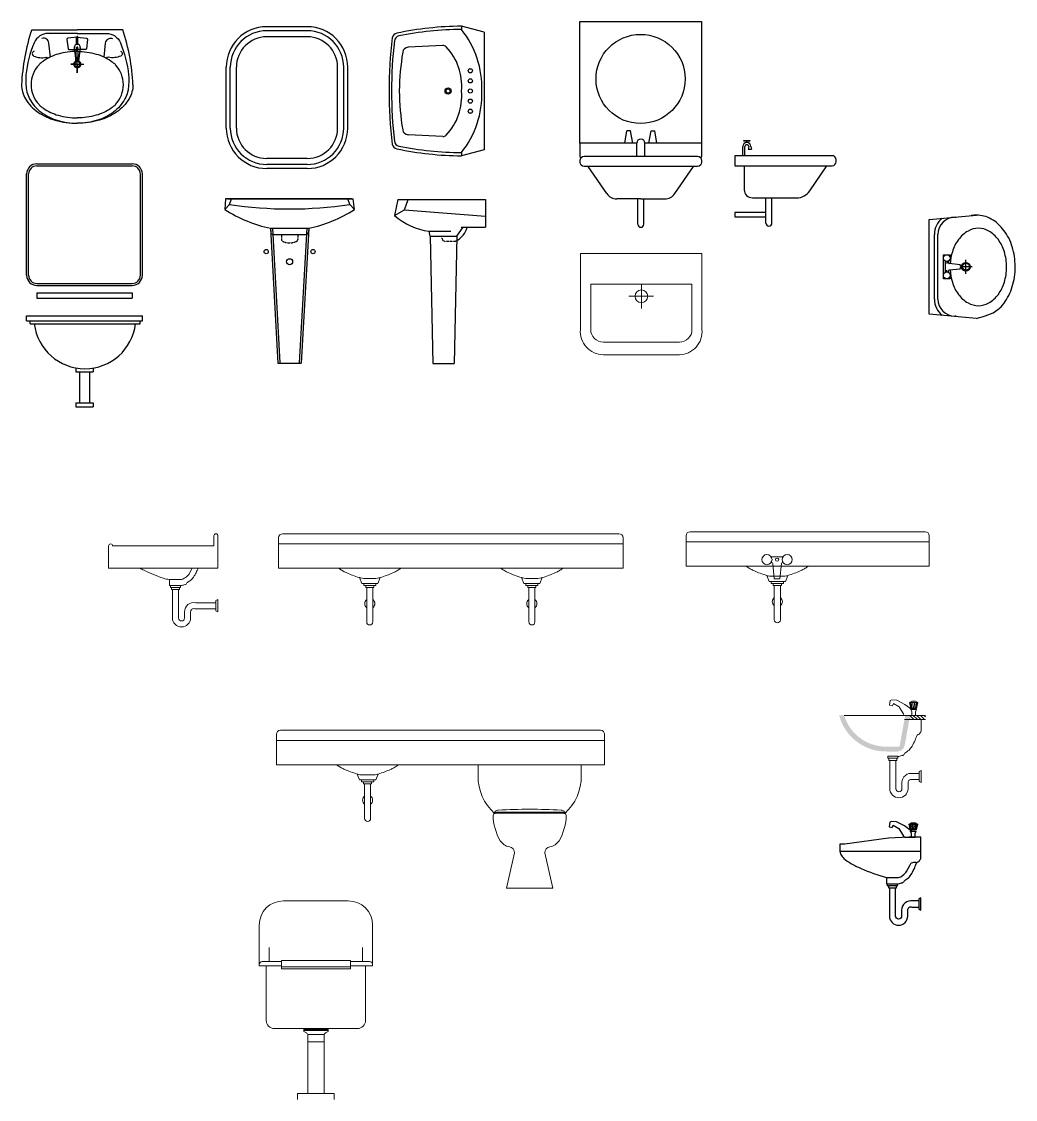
# Model space of a CAD drawing. Header units: inches. Extents: x 242965 to 445791, y 236206 to 423703.
# Drawn here: x 340975 to 345881, y 353139 to 358458 of the extents above; entities that cross this region are included whole.
import ezdxf

# ---------------------------------------------------------------- set-up
doc = ezdxf.new("R2010")
doc.units = ezdxf.units.IN
doc.header["$MEASUREMENT"] = 0
doc.linetypes.add('DASHEDX2', pattern=[1.5, 1, -0.5])
doc.layers.add('9', color=251, linetype='Continuous', lineweight=13)
for name, color, linetype in [('NOI THAT', 42, 'Continuous'), ('NOI-THAT-WC', 11, 'Continuous'), ('NOITHAT', 8, 'Continuous'), ('THIET-BI', 21, 'Continuous'), ('TOILET', 35, 'Continuous'), ('VD', 23, 'Continuous')]:
    doc.layers.add(name, color=color, linetype=linetype)

# ---------------------------------------------------------------- blocks, each defined once
blk = doc.blocks.new('A$C744832C0')
at = {"layer": 'NOITHAT'}
for p, q in [((-0.0001548826694488525, 487.9089713543653), (233.3476566597819, 509.1224087700248)), ((-0.0001548826694488525, 21.2133482657373), (-0.0001548826694488525, 487.9089713543653)), ((127.280469596386, 498.6337525248528), (132.6457307860255, 498.6337525248528)), ((25.45597001165152, 95.34231675043702), (25.45597001165152, 413.7800028733909)), ((42.42671994119883, 254.561159811914), (42.42671994119883, 413.7800028733909)), ((69.57991982996464, 254.561159811914), (69.57991982996464, 313.9587845690548)), ((69.57991982996464, 313.9587845690548), (86.55066976696253, 313.9587845690548)), ((78.06529480218887, 282.2909340746701), (78.06529480218887, 226.8313855454326)), ((86.55066976696253, 313.9587845690548), (103.5214196965098, 313.9587845690548)), ((86.55066976696253, 280.0172847062349), (86.55066976696253, 271.1440935730934)), ((95.03604473173618, 274.1575968787074), (95.03604473173618, 282.2909340746701)), ((152.6377574726939, 264.6559731848538), (98.86419797688723, 269.9352091141045)), ((103.5214196965098, 313.9587845690548), (103.5214196965098, 269.4779849201441)), ((181.1274619996548, 254.561159811914), (181.1274619996548, 289.2522782981396)), ((42.42671994119883, 95.34231675043702), (42.42671994119883, 254.561159811914)), ((69.57991982996464, 195.1635350547731), (69.57991982996464, 254.561159811914)), ((86.55066976696253, 229.1050349138677), (86.55066976696253, 237.9782260470092)), ((95.03604473173618, 226.8313855454326), (95.03604473173618, 234.9647227413952)), ((98.86419797688723, 239.1871105097234), (152.6377574726939, 244.4663464389741)), ((103.5214196965098, 239.6443346999586), (103.5214196965098, 195.1635350547731)), ((212.173716776073, 254.561159811914), (155.366529583931, 254.561159811914)), ((181.1274619996548, 219.8700413219631), (181.1274619996548, 254.561159811914)), ((86.55066976696253, 195.1635350547731), (69.57991982996464, 195.1635350547731)), ((103.5214196965098, 195.1635350547731), (86.55066976696253, 195.1635350547731)), ((233.3476566597819, -8.91461968421936e-05), (-0.0001548826694488525, 21.2133482657373)), ((132.6457307860255, 10.48856709524989), (127.280469596386, 10.48856709524989))]:
    blk.add_line(p, q, dxfattribs=at)
for centre, radius in [((86.55066976696253, 296.9880346357822), 16.9707499305255), ((181.1274619996548, 254.561159811914), 21.21343741315687), ((181.1274619996548, 254.561159811914), 16.9707499305255), ((86.55066976696253, 212.1342849843204), 16.9707499305255)]:
    blk.add_circle(centre, radius, dxfattribs=at)
for centre, radius, start, end in [((127.280469596386, 413.7800028733909), 101.8244995831652, 128.245254506193, 180), ((127.280469596386, 413.7800028733909), 84.85374965263226, 90, 180), ((233.3476566597819, 364.2220693938434), 144.9003393737205, 90, 100.3888578679557), ((266.3363778442144, 298.9299228452146), 151.6860829190531, 119.5622777006963, 143.8605850890826), ((242.4241722822189, 341.0876194424927), 103.2189295367414, 90, 119.5622777006963), ((242.4241722822189, 341.0876194424927), 103.2189295367069, 60.43772229930371, 90), ((218.5119667202234, 298.9299228452146), 151.686082919052, 36.13941491091738, 60.43772229930371), ((304.0529119670391, 271.3867903985083), 198.3889853029023, 143.8605850890826, 163.17014741201), ((180.7954326048493, 271.3867903985083), 198.38898530309, 16.82985258798995, 36.13941491091738), ((363.5636124014854, 253.3856122605503), 260.5626604475996, 163.17014741201, 176.4586585767808), ((121.2847321629524, 253.3856122605503), 260.5626604476124, 0, 16.82985258798995), ((99.27873221039772, 274.1575968787074), 4.242687482640058, 180, 264.3929371747218), ((99.27873221039772, 234.9647227413952), 4.242687482625124, 95.60706282527822, 180), ((363.5636124014854, 253.3856122605503), 260.5626604477354, 183.0264018308858, 196.82985258799), ((135.3297786489129, 254.561159811914), 20.03675093646151, 329.7472867918088, 30.25271320819116), ((121.2847321629524, 253.3856122605503), 260.5626604477563, 343.1701474120101, 0), ((304.0529119670391, 235.3844341188669), 198.3889853030185, 196.82985258799, 216.1394149109174), ((180.7954326048493, 235.3844341188669), 198.3889853030872, 323.8605850890826, 343.1701474120101), ((266.3363778442144, 207.8413016721606), 151.686082919052, 216.1394149109174, 240.4377222993037), ((218.5119667202234, 207.8413016721606), 151.686082919055, 299.5622777006963, 323.8605850890826), ((127.280469596386, 95.34231675043702), 101.8244995831626, 180, 231.754745493807), ((127.280469596386, 95.34231675043702), 84.85374965263226, 180, 270), ((242.4241722822189, 165.6836050786078), 103.2189295367332, 240.4377222993037, 270), ((242.4241722822189, 165.6836050786078), 103.2189295367252, 270, 299.5622777006963)]:
    blk.add_arc(centre, radius, start, end, dxfattribs=at)
blk.add_spline([(233.3476566597819, -8.91461968421936e-05), (338.8711868077517, 42.86443876475096), (392.1091736927629, 112.6320814676583), (420.4392182454467, 203.8037257455289), (420.4392182454467, 305.3185938745737), (392.1091736927629, 396.4902381561697), (338.8711868077517, 466.257880859077), (269.5190838798881, 504.5350631028414), (233.3476566597819, 509.1224087700248)], degree=3, dxfattribs=at)
blk = doc.blocks.new('A$C3BB43EE9')
at = {"layer": 'NOI THAT'}
for p, q in [((50.0000707172876, 1200.000052042982), (521.5218098476544, 1200.000052042982)), ((50.0000707172876, 1190.000052042978), (521.5218098476544, 1190.000052042986)), ((7.071725121932104e-05, 650.0000520429858), (7.071728759910911e-05, 1150.000052042986)), ((10.00007071725122, 650.0000520429858), (10.0000707172876, 1150.000052042986)), ((561.5218098476907, 650.0000520429858), (561.5218098476544, 1150.000052042986)), ((571.5218098476907, 650.0000520429858), (571.5218098476544, 1150.000052042986)), ((50.00007071725122, 610.0000520429821), (521.5218098476907, 610.0000520429821)), ((50.00007071725122, 600.0000520429821), (521.5218098476907, 600.0000520429821)), ((50.00007071725122, 600.0000520429821), (521.5218098476907, 600.0000520429821)), ((50.00007071725122, 600.0000520429821), (521.5218098476907, 600.0000520429785))]:
    blk.add_line(p, q, dxfattribs=at)
for centre, radius, start, end in [((50.0000707172876, 1150.000052042982), 50, 90, 180), ((50.0000707172876, 1150.000052042978), 40, 90, 180), ((521.5218098476544, 1150.000052042982), 50, 0, 90), ((521.5218098476544, 1150.000052042986), 40, 0, 90), ((50.00007071725122, 650.0000520429785), 50, 180, 270), ((50.00007071725122, 650.0000520429821), 40, 180, 270), ((521.5218098476907, 650.0000520429785), 50, 270, 0), ((521.5218098476907, 650.0000520429821), 40, 270, 0)]:
    blk.add_arc(centre, radius, start, end, dxfattribs=at)
at = {"layer": 'NOI-THAT-WC'}
for p, q in [((50.00007071725122, 563.0000520429821), (521.5218098476907, 563.0000520429821)), ((50.00007071725122, 563.0000520429858), (50.00007071725122, 538.0000520429858)), ((50.00007071725122, 538.0000520429858), (521.5218098476835, 538.0000520429858)), ((521.5218098476907, 563.0000520429858), (521.5218098476835, 538.0000520429858)), ((7.071725121932104e-05, 450.0000520429821), (571.5218098476907, 450.0000520429821)), ((7.071724394336343e-05, 425.0000520429821), (7.071725121932104e-05, 450.0000520429821)), ((571.521809847698, 425.0000520429821), (571.5218098476907, 450.0000520429821)), ((7.071724394336343e-05, 425.0000520429821), (571.521809847698, 425.0000520429821)), ((17.76094028247462, 411.0000520429821), (17.76094028247462, 425.0000520429821)), ((17.76094028247462, 411.0000520429821), (559.7609402824746, 411.0000520429821)), ((559.7609402824746, 411.0000520429821), (559.7609402824746, 425.0000520429821)), ((243.7275311463018, 192.8121256520353), (243.7275311463018, 173.0000520429821)), ((243.7275311463018, 173.0000520429821), (327.7943494186402, 173.0000520429821)), ((260.7609402824746, 173.0000520429821), (260.7609402824746, 20.81212565203532)), ((310.7609402824746, 173.0000520429821), (310.7609402824746, 20.81212565203532)), ((310.7609402824746, 173.0000520429821), (310.7609402824746, 20.81212565203532)), ((327.7943494186402, 192.8121256520353), (327.7943494186402, 173.0000520429821)), ((243.7275311463018, 20.81212565203532), (243.7275311463018, 1.000052042982134)), ((243.7275311463018, 20.81212565203532), (327.7943494186402, 20.81212565203532)), ((243.7275311463018, 1.000052042982134), (327.7943494186402, 1.000052042982134)), ((260.7609402824746, 1.000052042982134), (260.7609402824746, 5.204298213357106e-05)), ((285.7609402824746, 1.000052042982134), (285.7609402824746, 5.204298213357106e-05)), ((310.7609402824746, 1.000052042982134), (310.7609402824746, 5.204298213357106e-05)), ((310.7609402824746, 1.000052042982134), (310.7609402824746, 5.204298213357106e-05)), ((327.7943494186402, 20.81212565203532), (327.7943494186402, 1.000052042982134))]:
    blk.add_line(p, q, dxfattribs=at)
blk.add_arc((287.7609402824746, 440.5000520429821), 251.5715603958444, 186.7341604753873, 353.2658395246128, dxfattribs=at)
blk = doc.blocks.new('A$C405E1C99')
at = {"layer": 'NOI-THAT-WC'}
for p, q in [((49.99990855504439, 460.7117092605222), (274.7507795542333, 460.7117092605222)), ((499.9999085550444, 460.7117092605222), (275.2490375558627, 460.7117092605222)), ((260.4130308995082, 373.7929269987908), (268.5923377334329, 307.0231144261015)), ((268.5923377334329, 307.0231144261015), (271.6293763703288, 376.3220854105166)), ((271.6293763703288, 376.3220854105166), (276.1849374374506, 376.3220854105166)), ((278.3704407397672, 376.3220854105166), (273.8148796726455, 376.3220854105166)), ((281.4074793766558, 307.0231144261015), (278.3704407397672, 376.3220854105166)), ((289.5867862105879, 373.7929269987908), (281.4074793766558, 307.0231144261015)), ((274.7507795542333, 249.746080592191), (274.7507795542333, 327.3069734409801)), ((274.7507795542333, 251.2972988678339), (274.7507795542333, 324.20453838494)), ((274.7507795542333, 291.6289635678768), (243.7054830327979, 291.6289635678768)), ((243.7054830327979, 291.6289635678768), (307.3483405905572, 291.6289635678768)), ((274.7507795542333, 291.6289635678768), (274.7507795542333, 251.2972988678339)), ((274.7507795542333, 291.6289635678768), (274.7507795542333, 249.746080592191))]:
    blk.add_line(p, q, dxfattribs=at)
for points in [[(276.3030440691291, 443.6483127141692), (131.9424172152503, 443.6483127141692, 0.3026057016490716), (62.09050159791514, 397.1117764067931, 0.07296172925703495), (21.7316159125985, 238.8875556531711, 0.05209082661741703), (21.73183159545442, 190.469433460421, 0.4360566149482246)], [(274.9063790046057, 425.5788728428088), (228.7358761490032, 419.6887419989289, 0.3682941651461578), (223.8241198198448, 414.289454769023), (230.2094022179444, 367.6592456509825, 0.4075477054180057), (234.6299824992748, 364.223335867453), (269.9946247499684, 364.223335867453)], [(271.8599676816666, 388.8948181494488), (271.8599676816666, 425.202309549466, -0.4892864046110986), (275.3019466013939, 427.8775985626016, -0.411473007832079)], [(273.6967730409742, 443.6483127141692), (418.0573998948457, 443.6483127141692, -0.3026057016490716), (487.9093155121809, 397.1117764067931, -0.07296172925703495), (528.2682011974975, 238.8875556531711, -0.05209082661741703), (528.2679855146416, 190.469433460421, -0.4360566149482246)], [(278.1398494284294, 388.8948181494488), (278.1398494284294, 425.202309549466, 0.4892864046110986), (274.6978705087022, 427.8775985626016, 0.411473007832079)], [(275.0934381054903, 425.5788728428088), (321.2639409610929, 419.6887419989289, -0.3682941651461578), (326.1756972902513, 414.289454769023), (319.7904148921589, 367.6592456509825, -0.4075477054180057), (315.3698346108213, 364.223335867453), (280.0051923601277, 364.223335867453)], [(142.8082708940274, 325.7557551653372), (135.0469462450346, 395.5605596263958, 0.4598077707083063), (100.8971206938222, 418.8288262848364, 0.6462604155216926)], [(407.1915462160687, 325.7557551653372), (414.9528708650541, 395.5605596263958, -0.4598077707083063), (449.1026964162811, 418.8288262848364, -0.6462604155216926)], [(62.09050159791514, 355.2288949263566, 0.7141566414955945), (60.53823500850558, 331.9606267726704, 0.1485499813184676), (121.0765635364733, 325.7557551653372, -0.3079410806536589), (131.9424172152503, 321.1021018336469, 0.1089475461000003)], [(274.9999085550444, 355.2288029501069, 0.0001845956226486022), (274.7507795542333, 355.2288949263566, 0.07037212365739803), (181.1764603303454, 341.9933020223398, 0.08208760923207313), (107.9129990514339, 307.0687287981782, 0.03695395210061445), (86.92673798525357, 290.0104633350675, 0.134875970421207)], [(274.9999085550444, 355.2288029501069, -0.0001845956226486022), (275.2490375558627, 355.2288949263566, -0.07037212365739803), (368.8233567797506, 341.9933020223398, -0.08208760923207313), (442.0868180586622, 307.0687287981782, -0.03695395210061445), (463.0730791248425, 290.0104633350675, -0.134875970421207)], [(487.9093155121809, 355.2288949263566, -0.7141566414955945), (489.4615821015977, 331.9606267726704, -0.1485499813184676), (428.9232535736228, 325.7557551653372, 0.3079410806536589), (418.0573998948457, 321.1021018336469, -0.1089475461000003)], [(0.0001515561671112664, 190.7998025653978, 0.0006651099401805868), (0.0001427628158126026, 190.4410581998018, 0.1352702018222971), (19.1263457879395, 121.3905040776008, 0.1069020840212531), (80.64890194956388, 55.63030269473165, 0.0819078494578832), (165.986096825116, 15.22218053162578, 0.07013662465465433), (274.9999085550444, 6.994709110585973e-06, 0.07013662465465427)], [(21.73177517190197, 190.7998025653978, 0.0005674594404065225), (21.73183159545442, 190.469433460421, 0.1262381827894737), (39.80139576338115, 120.4207235841932, 0.1059905268165772), (96.01552648976212, 55.65036703393343, 0.08605201523486412), (175.2683936250178, 15.08018448543953, 0.07583317176493688), (274.9999085550444, 6.994709110585973e-06, 0.07583317176493697)], [(549.9996655539289, 190.7998025653978, -0.0006651099401805868), (549.9996743472802, 190.4410581998018, -0.1352702018222971), (530.8734713221565, 121.3905040776008, -0.1069020840212531), (469.3509151605322, 55.63030269473165, -0.0819078494578832), (384.0137202849801, 15.22218053162578, -0.07013662465465433), (274.9999085550444, 6.994709110585973e-06, -0.07013662465465427)], [(528.2680419382013, 190.7998025653978, -0.0005674594404065225), (528.2679855146416, 190.469433460421, -0.1262381827894737), (510.1984213467149, 120.4207235841932, -0.1059905268165772), (453.9842906203339, 55.65036703393343, -0.08605201523486412), (374.7314234850783, 15.08018448543953, -0.07583317176493688), (274.9999085550444, 6.994709110585973e-06, -0.07583317176493697)], [(86.92673798525357, 91.58914179572821, 0.03695395210061444), (107.9129990514339, 74.53087633261384, 0.08208760923207306), (181.1764603303454, 39.6063031084559, 0.07037212365739794), (274.7507795542333, 26.37071020443909, 0.07037212365739809)], [(463.0730791248425, 91.58914179572821, -0.03695395210061444), (442.0868180586622, 74.53087633261384, -0.08208760923207306), (368.8233567797506, 39.6063031084559, -0.07037212365739794), (275.2490375558627, 26.37071020443909, -0.07037212365739809)], [(274.7507795542333, 26.37071020443909, 0.0001845956226486022), (274.9999085550444, 26.37080218068877, 0.08208760923207299)], [(275.2490375558627, 26.37071020443909, -0.0001845956226486022), (274.9999085550444, 26.37080218068877, -0.08208760923207299)], [(274.9999085550444, 6.994709110585973e-06), (274.9999085550444, 6.994709110585973e-06, 0.07583317176493697)], [(274.9999085550444, 6.994709110585973e-06), (274.9999085550444, 6.994709110585973e-06, 0.07013662465465427)]]:
    blk.add_lwpolyline(points, format="xyb", dxfattribs=at)
for centre, radius, start, end in [((1008.205933335528, 143.6211408048075), 1009.309275955186, 161.6895320290589, 177.3208177031296), ((-458.2061162254322, 143.6211408048075), 1009.309275955186, 2.679182296870403, 18.31046797094112), ((274.9063790046057, 375.0219103272684), 14.54536143645527, 89.63157426829119, 184.8468793496358), ((275.0934381054903, 375.0219103272684), 14.54536143645527, 355.1531206503642, 90.36842573170883), ((189.3762146389199, 190.7998025653978), 141.96731560883, 136.1901550872074, 223.8098449127926), ((274.7507795542333, 291.6289635678768), 17.34351758424214, 89.17695293627344, 270.8230470637266), ((274.7507795542333, 291.6289635678768), 12.79979578066489, 88.88475238703694, 271.1152476129631), ((275.2490375558627, 291.6289635678768), 17.34351758424214, 269.1769529362735, 90.82304706372655), ((275.2490375558627, 291.6289635678768), 12.79979578066489, 268.8847523870369, 91.11524761296307), ((360.6236024711761, 190.7998025653978), 141.96731560883, 316.1901550872074, 43.80984491279258)]:
    blk.add_arc(centre, radius, start, end, dxfattribs=at)
blk = doc.blocks.new('A$C3ECB48F0')
for p, q in [((301.4269654337622, 349.1472309078636), (301.4269654337622, 228.1731789708938)), ((239.5837066132299, 288.6602049393769), (360.6547992927517, 288.6602049393769))]:
    blk.add_line(p, q)
for points in [[(113.9269654337622, -1.877973409136757e-05), (488.9269654337622, -1.877973409136757e-05, 0.4372376172940736), (600.3743858086164, 124.9999812202659), (600.3743858086164, 499.9999812202659), (0.3743858086163527, 499.9999812202659), (0.3743858086163527, 124.9999812202659, 0.4335914850596093)], [(113.9269654337622, 62.49998122026591), (488.9269654337622, 62.49998122026591, 0.4142135623730951), (551.4269654337622, 124.9999812202659), (551.4269654337622, 349.1472309078599), (51.42696543376223, 349.1472309078599), (51.42696543376223, 124.9999812202659, 0.4142135623731034)]]:
    blk.add_lwpolyline(points, format="xyb", close=True)
blk.add_circle((301.4269654337622, 288.6602049393769), 31.25)
blk = doc.blocks.new('A$C0CCE6FB2')
at = {"layer": 'THIET-BI'}
for p, q in [((222.055322031656, 414.9999879292791), (232.6801775194626, 475.3034050707004)), ((250.4276517718481, 475.3034050707006), (232.6801775194626, 475.3034050707004)), ((261.0525072596556, 414.9999879292791), (250.427651771849, 475.3034050707004)), ((341.0525072596556, 414.9999879292791), (351.6773627474631, 475.3034050707004)), ((351.6773627474631, 475.3034050707006), (369.4248369998495, 475.3034050707004)), ((380.0496924876552, 414.9999879292791), (369.4248369998495, 475.3034050707004)), ((-7.236548935907194e-05, 414.9999879292791), (-7.236548935907194e-05, 349.9967890618732)), ((281.0525072596556, 349.9999879292791), (281.0525072596556, 414.9999879292791)), ((321.0525072596556, 349.9999879292791), (321.0525072596556, 414.9999879292791)), ((599.9999276345097, 414.9999879292791), (599.9999276345097, 349.9967890618732)), ((-7.236548935907194e-05, 349.9967890618732), (2.751054759755789, 338.065769750895)), ((599.9999276345097, 349.9967890618732), (597.8810001472084, 340.8074773293936)), ((133.1634777986847, 165.9110575687355), (40.58834064737675, 299.9999879292791)), ((468.9415367206257, 165.9110575687355), (561.5166738719345, 299.9999879292791)), ((301.0525072596556, 139.9999879292791), (182.5390266753711, 139.9999879292791)), ((286.0525072596556, 14.99998792927909), (286.0525072596556, 139.9999879292791)), ((301.0525072596556, 139.9999879292791), (419.5659878439401, 139.9999879292791)), ((316.0525072596556, 14.99998792927909), (316.0525072596556, 139.9999879292791))]:
    blk.add_line(p, q, dxfattribs=at)
for points in [[(-7.236548935907194e-05, 414.9999879292791), (-7.236548935907194e-05, 1014.999987929279), (599.9999276345097, 1014.999987929279), (599.9999276345097, 414.9999879292791), (321.0525072596556, 414.9999879292791)], [(281.0525072596556, 414.9999879292791), (-7.236548935907194e-05, 414.9999879292791)]]:
    blk.add_lwpolyline(points, dxfattribs=at)
for points in [[(321.0525072596556, 414.9999879292791, 1), (281.0525072596556, 414.9999879292791, 1)], [(286.0525072596556, 14.99998792927909, 1), (316.0525072596556, 14.99998792927909, 1)]]:
    blk.add_lwpolyline(points, format="xyb", dxfattribs=at)
blk.add_lwpolyline([(1.052507259655613, 319.9999879292791), (1.052507259655613, 329.9999879292791, -0.4142135623730951), (21.05250725965561, 349.9999879292791), (581.0525072596556, 349.9999879292791, -0.4142135623730951), (601.0525072596556, 329.9999879292791), (601.0525072596556, 319.9999879292791, -0.4142135623730951), (581.0525072596556, 299.9999879292791), (21.05250725965561, 299.9999879292791, -0.4142135623730951)], format="xyb", close=True, dxfattribs=at)
blk.add_circle((299.9999276345097, 731.9247268728939), 220, dxfattribs=at)
for centre, start, end in [((182.5390266753711, 199.9999879292791), 214.6212393129735, 270), ((419.5659878439401, 199.9999879292791), 270, 325.3787606870264)]:
    blk.add_arc(centre, 60, start, end, dxfattribs=at)
blk = doc.blocks.new('A$C5F7D212C')
at = {"layer": 'NOI-THAT-WC'}
for p, q in [((16.43137917089916, 809.9999704720431), (-4.708830238087103e-05, 730.5651872401759)), ((16.43137917089916, 809.9999704720431), (449.9999529116976, 809.9999704720431)), ((49.66822469661565, 759.7105859101866), (67.11364486525417, 809.9999704720431)), ((449.9999529116976, 809.9999704720431), (449.9999529116976, 672.9999704720431)), ((-4.708830238087103e-05, 730.5651872401759), (49.66822469661565, 759.7105859101866)), ((49.66822469661565, 759.7105859101866), (449.9999529116976, 728.4124515342628)), ((171.1020603571524, 652.9999704720431), (277.7866030233563, 652.9999704720431)), ((176.2581455631371, 628.9999704720431), (171.1020603571524, 652.9999704720431)), ((308.7417602602582, 628.9999704720431), (338.5917275039101, 672.9999704720431)), ((329.3726747247783, 672.9999704720431), (449.9999529116976, 672.9999704720431)), ((176.2581455631371, 628.9999704720431), (308.7417602602582, 628.9999704720431)), ((176.2581455631371, 628.9999704720431), (189.9999529116976, -2.952795694000088e-05)), ((308.7417602602582, 628.9999704720431), (294.9999529116976, -2.952795694000088e-05)), ((189.9999529116976, -2.952795694000088e-05), (294.9999529116976, -2.952795694000088e-05))]:
    blk.add_line(p, q, dxfattribs=at)
at = {"layer": 'NOI-THAT-WC', "linetype": 'DASHEDX2'}
for p, q in [((234.8085802151472, 628.9999704720431), (234.8085802151472, 618.9999704720431)), ((248.8085802151472, 604.9999704720431), (300.6088024873388, 604.9999704720431))]:
    blk.add_line(p, q, dxfattribs=at)
at = {"layer": 'NOI-THAT-WC', "const_width": 0.05}
blk.add_lwpolyline([(329.3726747247783, 672.9999704720431), (323.5233426347113, 670.8503930842344), (318.7599153353513, 668.8134857628756), (314.9144693949202, 666.8987238659647), (311.8190813816254, 665.1155827514885), (309.3058278636963, 663.4735377774377), (307.2067854093548, 661.9820643017993), (305.3540305868155, 660.6506376825746), (303.5796399643004, 659.4887332777398), (301.7268850097389, 658.4971675190391), (299.6838167899114, 657.6421211331653), (297.349681271291, 656.8811159205616), (294.623724420373, 656.171673681667), (291.4051922036379, 655.4713162169282), (287.593330587566, 654.7375653267845), (283.0873855386453, 653.9279428116752), (277.7866030233563, 652.9999704720431)], dxfattribs=at)
at = {"layer": 'NOI-THAT-WC'}
for centre, radius, start, end in [((222.9843141479651, 994.94847625908), 345.8620373333879, 229.8552738660347, 261.3725794525377), ((259.9558031892375, 696.8165856146625), 101.1552002085602, 295.8744593585013, 346.3820693575508), ((300.6088024873388, 612.9999704720431), 8, 270, 295.8744593585013)]:
    blk.add_arc(centre, radius, start, end, dxfattribs=at)
at = {"layer": 'NOI-THAT-WC', "linetype": 'DASHEDX2'}
blk.add_arc((248.8085802151472, 618.9999704720431), 14, 180, 270, dxfattribs=at)
blk = doc.blocks.new('A$C6A026822')
at = {"layer": 'NOI-THAT-WC'}
for p, q in [((407.190969252435, 1659.999969833065), (207.190969252435, 1659.999969833065)), ((407.190969252435, 1639.999969833065), (207.190969252435, 1639.999969833065)), ((407.190969252435, 1609.999969833065), (207.190969252435, 1609.999969833065)), ((7.190969252435025, 1159.999969833065), (7.190969252435025, 1459.999969833065)), ((27.19096925243502, 1159.999969833065), (27.19096925243502, 1459.999969833065)), ((57.19096925243502, 1159.999969833065), (57.19096925243502, 1459.999969833065)), ((557.190969252435, 1159.999969833065), (557.190969252435, 1459.999969833065)), ((587.190969252435, 1159.999969833065), (587.190969252435, 1459.999969833065)), ((607.190969252435, 1159.999969833065), (607.190969252435, 1459.999969833065)), ((407.190969252435, 1009.999969833065), (207.190969252435, 1009.999969833065)), ((407.190969252435, 979.9999698330648), (207.190969252435, 979.9999698330648)), ((407.190969252435, 959.9999698330648), (207.190969252435, 959.9999698330648)), ((4.025510268169455, 809.9999698330648), (-5.970898200757802e-06, 757.2879569968718)), ((625.7523656013946, 809.9999698330648), (4.025510268169455, 809.9999698330648)), ((14.24762245681632, 809.9999698330648), (625.7523656013946, 809.9999698330648)), ((22.71263110674045, 781.9644417177333), (32.80901880577585, 809.9999698330648)), ((617.2873569514704, 781.9644417177333), (607.190969252435, 809.9999698330648)), ((625.7523656013946, 809.9999698330648), (634.3355354589803, 809.9999698330648)), ((639.9999940291018, 757.2879569968718), (634.3355354589803, 809.9999698330648)), ((-5.970898200757802e-06, 757.2879569968718), (22.71263110674045, 781.9644417177333)), ((639.9999940291018, 757.2879569968718), (617.2873569514704, 781.9644417177333)), ((225.5409025437039, 664.9999698330648), (414.459085514507, 664.9999698330648)), ((225.5409025437039, 664.9999698330648), (226.5783083009883, 646.3340665095093)), ((225.5717436237246, 664.4450503967673), (262.4999940291018, -3.016693517565727e-05)), ((235.5563349733566, 664.9999698330648), (272.484585378741, 0.5548892693550442)), ((404.443653084847, 664.9999698330648), (367.5154026794698, 0.5548892693550442)), ((414.4282444344863, 664.4450503967673), (377.4999940291018, -3.016693517565727e-05)), ((414.459085514507, 664.9999698330648), (413.4216797572226, 646.3340665095093)), ((238.5598179205481, 634.9999698330648), (401.4401701376628, 634.9999698330648)), ((262.4999940291018, -3.016693517565727e-05), (377.4999940291018, -3.016693517565727e-05)), ((319.9999940291018, -3.016693517565727e-05), (377.4999940291018, -3.016693517565727e-05))]:
    blk.add_line(p, q, dxfattribs=at)
at = {"layer": 'NOI-THAT-WC', "linetype": 'DASHEDX2'}
for p, q in [((279.9999940291018, 634.9999698330648), (279.9999940291018, 609.0838611710715)), ((359.9999940291018, 634.9999698330648), (359.9999940291018, 609.0838611710715))]:
    blk.add_line(p, q, dxfattribs=at)
at = {"layer": 'NOI-THAT-WC'}
for centre, radius in [((204.5117537494079, 549.9999698330648), 10.5), ((435.4882343088102, 549.9999698330648), 10.5), ((319.9999940291018, 499.9999698330648), 15)]:
    blk.add_circle(centre, radius, dxfattribs=at)
for centre, radius, start, end in [((207.190969252435, 1459.999969833065), 200, 90, 180), ((407.190969252435, 1459.999969833065), 200, 0, 90), ((207.190969252435, 1459.999969833065), 180, 90, 180), ((207.190969252435, 1459.999969833065), 150, 90, 180), ((407.190969252435, 1459.999969833065), 180, 0, 90), ((407.190969252435, 1459.999969833065), 150, 0, 90), ((207.190969252435, 1159.999969833065), 200, 180, 270), ((207.190969252435, 1159.999969833065), 180, 180, 270), ((207.190969252435, 1159.999969833065), 150, 180, 270), ((407.190969252435, 1159.999969833065), 200, 270, 0), ((407.190969252435, 1159.999969833065), 180, 270, 0), ((407.190969252435, 1159.999969833065), 150, 270, 0), ((380.054609486855, 1364.354791837395), 716.2203939389207, 237.9513469577868, 257.5413564705697), ((319.9999940291018, 2844.837907210618), 2084.184903214676, 261.7993808308634, 278.2006191691366), ((259.9453785713558, 1364.354791837395), 716.2203939389207, 282.4586435294303, 302.0486530422132), ((238.5598179205481, 646.9999698330648), 12, 183.1810882106874, 270), ((401.4401701376628, 646.9999698330648), 12, 270, 356.8189117893126)]:
    blk.add_arc(centre, radius, start, end, dxfattribs=at)
at = {"layer": 'NOI-THAT-WC', "linetype": 'DASHEDX2'}
for centre, radius, start, end in [((289.9999940291018, 609.0838611710715), 10, 180, 226.9554912118918), ((319.9999940291018, 676.9682380572485), 83.72609277325721, 243.9066484248629, 296.0933515751371), ((349.9999940291018, 609.0838611710715), 10, 313.0445087881082, 0)]:
    blk.add_arc(centre, radius, start, end, dxfattribs=at)
blk = doc.blocks.new('A$C48766AA5')
at = {"layer": 'NOI-THAT-WC'}
for p, q in [((30.00003252086753, 469.3508591688205), (3.252086753491312e-05, 356.8508591688205)), ((30.00003252086753, 469.3508591688205), (610.0000325208675, 469.3508591688205)), ((610.0000325208675, 469.3508591688205), (640.0000325208675, 356.8508591688205)), ((3.252086753491312e-05, 356.8508591688205), (15.77111735118524, 356.8508591688205)), ((624.2289476905498, 356.8508591688205), (640.0000325208675, 356.8508591688205)), ((95.57087249774486, 265.3917509540079), (104.5056612708795, 92.9994383051926)), ((544.4291925439829, 265.3917509540079), (535.4944037708556, 92.9994383051926))]:
    blk.add_line(p, q, dxfattribs=at)
for centre, radius in [((220.0000325208675, 400.507744958355), 10.5), ((220.0000325208675, 400.507744958355), 10.19113618183638), ((270.0000325208675, 400.507744958355), 10.5), ((270.0000325208675, 400.507744958355), 10.19113618183638), ((320.0000325208675, 400.507744958355), 10.5), ((370.0000325208675, 400.507744958355), 10.5), ((370.0000325208675, 400.507744958355), 10.19113618183638), ((420.0000325208675, 400.507744958355), 10.5), ((420.0000325208675, 400.507744958355), 10.19113618183638), ((320.0000325208675, 290.9530599888167), 15), ((320.0000325208675, 290.9530599888167), 10)]:
    blk.add_circle(centre, radius, dxfattribs=at)
for centre, radius, start, end in [((304.3577138816254, -6.533809674929216), 464.0373274292763, 88.06824018733626, 128.4552967468569), ((335.6423511601097, -6.533809674929216), 464.0373274292763, 51.54470325314308, 91.93175981266373), ((1649.844613412133, 374.3820993431327), 1649.93772169689, 180.6088017504561, 191.7932865218413), ((1665.615698242451, 374.3820993431327), 1649.93772169689, 180.6088017504561, 191.4142427898693), ((292.9065534541442, 83.12724040003741), 275.0612224211497, 84.34721039728312, 134.0568858030158), ((347.0935115875909, 83.12724040003741), 275.0612224211497, 45.94311419698423, 95.6527896027169), ((-1025.615633200716, 374.3820993431327), 1649.93772169689, 348.5857572101307, 359.3911982495439), ((-1009.844548370398, 374.3820993431327), 1649.93772169689, 348.2067134781587, 359.3911982495439), ((115.5440648367294, 266.426926200118), 20, 134.0568858030158, 182.966884338572), ((524.4560002050057, 266.426926200118), 20, 357.033115661428, 45.94311419698423), ((132.4681305454505, 94.44868364974718), 28, 182.966884338572, 260.9653424686028), ((343.8995849926141, 1426.122714756784), 1376.354175703828, 260.9781197846906, 268.9755350589559), ((296.1939691104562, 1427.066802739768), 1377.271944733906, 270.9609148181972, 279.0118803341449), ((507.5319344962845, 94.44868364974718), 28, 279.0346575313972, 357.033115661428), ((62.14381824799057, 42.8882711977767), 28, 191.7932865218413, 262.162307850442), ((75.75664464139118, 53.39898024487229), 28, 191.4142427898693, 263.5690555179623), ((314.3883939722509, 2170.526212482797), 2170.533461195135, 263.2249063930492, 270.148131124949), ((314.3883939722509, 2170.526212482797), 2158.533461195135, 263.5690555179623, 270.1489546365879), ((325.6116710694841, 2170.526212482797), 2158.533461195135, 269.8510453634121, 276.4309444820377), ((325.6116710694841, 2170.526212482797), 2170.533461195135, 269.851868875051, 276.7750936069508), ((564.2434204003439, 53.39898024487229), 28, 276.4309444820377, 348.5857572101307), ((577.8562467937372, 42.8882711977767), 28, 277.837692149558, 348.2067134781587)]:
    blk.add_arc(centre, radius, start, end, dxfattribs=at)
blk = doc.blocks.new('A$C5FEB5874')
at = {"layer": 'THIET-BI'}
for p, q in [((38.95229004722751, 347.96040140578), (38.95229004722751, 392.545967326058)), ((49.32571985873619, 347.96040140578), (49.32571985873619, 392.545967326058)), ((58.29402289181962, 412.545967326058), (58.29402289181962, 418.871675391455)), ((59.61055720263539, 412.545967326058), (59.61055720263539, 418.871675391455)), ((68.57886023571882, 392.545967326058), (65.16437175507417, 380.1910220457867)), ((65.16437175507417, 380.1910220457867), (82.36677852787216, 380.1910220457867)), ((78.9522900472275, 392.545967326058), (82.36677852787216, 380.1910220457867)), ((-7.881573765189387e-06, 347.96040140578), (-7.881573765189387e-06, 297.96040140578)), ((479.9999921184262, 347.96040140578), (-7.881573765189387e-06, 347.96040140578)), ((499.9999921184262, 317.96040140578), (499.9999921184262, 327.96040140578)), ((-7.881573765189387e-06, 297.96040140578), (479.9999921184262, 297.96040140578)), ((46.13819089727986, 297.96040140578), (46.13819089727986, 179.9999902859815)), ((369.9699573480557, 174.7813813899734), (454.3706539123541, 297.96040140578)), ((86.13819089727986, 139.9999902859815), (303.9754317454735, 139.9999902859813)), ((152.8353105116785, 14.99999028598131), (152.8353105116785, 139.9999902859813)), ((182.8353105116785, 14.99999028598131), (182.8353105116785, 139.9999902859813)), ((-7.881573765189387e-06, 66.81072519412669), (-7.881573765189387e-06, 46.81072519412669)), ((152.8353105116785, 66.81072519412669), (-7.881573765189387e-06, 66.81072519412669)), ((-7.881573765189387e-06, 46.81072519412669), (152.8353105116785, 46.81072519412692))]:
    blk.add_line(p, q, dxfattribs=at)
for points in [[(78.9522900472275, 392.545967326058, 1), (38.95229004722751, 392.545967326058, 1)], [(68.57886023571882, 392.545967326058, 1), (49.32571985873619, 392.545967326058, 1)], [(152.8353105116785, 14.99999028598131, 1), (182.8353105116785, 14.99999028598131, 1)]]:
    blk.add_lwpolyline(points, format="xyb", dxfattribs=at)
blk.add_lwpolyline([(43.40195453902925, 418.871675391455), (43.40195453902925, 422.2937230028497), (73.74951445677289, 422.2937230028497), (73.74951445677289, 418.871675391455)], close=True, dxfattribs=at)
for centre, radius, start, end in [((479.9999921184262, 327.96040140578), 20, 0, 90), ((479.9999921184262, 317.96040140578), 20, 270, 0), ((86.13819089727986, 179.9999902859815), 40, 180, 270), ((303.9754317454735, 219.9999902859813), 80, 270, 325.581554195476)]:
    blk.add_arc(centre, radius, start, end, dxfattribs=at)
blk = doc.blocks.new('AL5211')
for p, q in [((-97.71401572525701, -110), (-385.7081719318376, -110)), ((-235, -195), (-185, -195)), ((-230, -205), (-185, -205)), ((-225, -215), (-195, -215)), ((-10, -310), (-10, -280))]:
    blk.add_line(p, q)
blk.add_lwpolyline([(0, -325), (0, -265), (-10, -270), (-10, -280), (-110, -280, 0.4738791275956271), (-165, -325), (-165, -355, -0.9999999999999999), (-195, -355), (-195, -215), (-190, -215), (-190, -205), (-185, -205), (-185, -195), (-180, -195, 0.009145703336436833), (-161.6183589878929, -190.7602333892719, 0.09739729783662728), (-160, -190, 0.06432599476612048), (-155.8187444707146, -186.0114269784608, -0.04433339447970715), (-150, -180, -0.04075090549439436), (-138.4439440524293, -171.5456274244571, 0.05468662966678254), (-130, -165, 0.03967192231354903), (-122.5702363672608, -156.5766136285965, 0.0321969439663657), (-115, -145, 0.01277824507904947), (-111.3971103723161, -138.2322874451056, 0.003785410170814064), (-100, -115, 0.009841992869380832), (-97.71401572525701, -110), (0, -110), (0, -20), (0, 50, 1), (-20, 50), (-20, 0), (-520, 0, 1), (-540, 0), (-540, -110), (-385.7081719318376, -110, 0.002684413228840947), (-365, -120, 0.02474274764728442), (-269.3631735594245, -159.8756025341427, 0.08660444659780403), (-240, -165), (-240, -185), (-240, -195), (-235, -195), (-235, -205), (-230, -205), (-230, -215), (-225, -215), (-225, -355, 0.9999999999999999), (-135, -355), (-135, -325, -0.5000000000000003), (-115, -310), (-10, -310), (-10, -320)], format="xyb", close=True)
blk.add_lwpolyline([(-240, -165), (-210, -165), (-180, -165, 0.1164338214663425), (-174.0717957818706, -163.6005408200144, 0.04250518387487755), (-160, -155, 0.03797626555193565), (-145.346904203805, -142.4184333061712, 0.08061157167101196), (-140, -135), (-127.5, -110)], format="xyb")
blk = doc.blocks.new('AF5501')
for p, q in [((-230, 680), (-230, 750)), ((230, 680), (230, 750)), ((-265, 680), (-170, 680)), ((-245, 660), (-170, 660)), ((-170, 685), (170, 685)), ((-170, 655), (-170, 685)), ((-170, 655), (-170, 645)), ((170, 655), (-170, 655)), ((-170, 645), (170, 645)), ((170, 685), (170, 655)), ((170, 680), (265, 680)), ((170, 660), (245, 660)), ((170, 645), (170, 655)), ((-60, 350), (60, 350)), ((-60, 345), (60, 345)), ((-60, 340), (60, 340)), ((-40, 320), (0, 320)), ((0, 320), (40, 320)), ((-40, 285), (40, 285)), ((-40, 30), (40, 30))]:
    blk.add_line(p, q)
blk.add_lwpolyline([(-90, 0), (-90, 30), (-40, 30), (-40, 320, 0.1622776601683793), (-50, 330), (-60, 335), (-60, 340), (-60, 345), (-60, 350), (-205, 350, -0.4142135623730948), (-245, 390), (-245, 660), (-280, 660), (-280, 860.0000000000002, -0.4142135623730948), (-160, 980), (160, 980, -0.414213562373095), (280, 860), (280, 660), (245, 660), (245, 390, -0.414213562373095), (205, 350), (60, 350), (60, 345), (60, 340), (60, 335), (50, 330, 0.1622776601683793), (40, 320), (40, 30), (90, 30), (90, 0)], format="xyb")
for centre, start, end in [((-265, 665), 90, 179.9999999999999), ((265, 665), 0, 90)]:
    blk.add_arc(centre, 15, start, end)
blk = doc.blocks.new('AF5213')
for p, q in [((0, -49.99999999999955), (1200, -49.99999999999955)), ((419.712315177203, -123.9999999999995), (478.2876848227934, -123.9999999999995)), ((419.7123151772066, -151.9999999999995), (422.8057855606057, -151.9999999999995)), ((427.7836696656195, -156.5302449180122), (435, -232.9999999999995)), ((463, -232.9999999999995), (470.2163303343805, -156.5302449180122)), ((475.1942144393943, -151.9999999999995), (478.2876848227897, -151.9999999999995)), ((296.4620683554404, -169.9999999999995), (603.5379316445515, -169.9999999999995)), ((420, -244.9999999999995), (480, -244.9999999999995)), ((430, -254.9999999999995), (470, -254.9999999999995)), ((435, -232.9999999999995), (463, -232.9999999999995)), ((435, -264.9999999999995), (465, -264.9999999999995))]:
    blk.add_line(p, q)
blk.add_lwpolyline([(603.5379316445515, -169.9999999999995), (1199.999999999999, -170), (1200, -20, 0.414213562373095), (1180, 0), (20, 0, 0.414213562373095), (0, -20), (0, -169.9999999999995), (296.4620683554404, -169.9999999999995, 0.01205552103856443), (303.6905431435443, -175.0748802096346, 0.02066296670379138), (320, -184.9999999999991, 0.02178798850061292), (336.9148976868019, -193.4182806944, 0.0135467122443438), (364.9999999999991, -205, 0.02064587079333197), (398.4787877806802, -216.1969694517011), (410, -244.9999999999995), (420, -244.9999999999995), (420, -254.9999999999995), (430, -254.9999999999995), (430, -264.9999999999995), (435, -264.9999999999995), (435, -324.9999999999995, 0.5), (435, -364.9999999999995), (435, -434.9999999999995, 0.9999999999999999), (465, -434.9999999999995), (465, -364.9999999999995, 0.5), (465, -324.9999999999995), (465, -264.9999999999995), (470, -264.9999999999995), (470, -254.9999999999995), (480, -254.9999999999995), (480, -244.9999999999995), (490, -244.9999999999995), (501.5212122193243, -216.1969694516893, 0.02064587079346948), (535, -204.9999999999995, 0.01354671224356317), (563.0851023131108, -193.4182806944873, 0.02178798849957348), (580, -184.9999999999991, 0.02066296670418768), (596.3094568564256, -175.0748802096346, 0.01205552103883536)], format="xyb", close=True)
for points in [[(398.4787877806802, -216.1969694517011, 0.003804266696490375), (404.7437283928157, -217.956909342523, 0.06666149228446391), (420, -219.9999999999995), (450, -219.9999999999995), (480, -219.9999999999995, 0.06666149228493452), (495.2562716071843, -217.9569093425084, 0.003804266696518361), (501.5212122193234, -216.1969694516893, 0.01354671224356308)], [(435, -324.9999999999995), (435, -364.9999999999995, 0.9999999999999999)]]:
    blk.add_lwpolyline(points, format="xyb")
blk.add_lwpolyline([(465, -364.9999999999995), (465, -324.9999999999995)])
for centre, radius in [((399, -137.9999999999995), 25), ((449, -137.9999999999995), 8), ((499, -137.9999999999995), 25)]:
    blk.add_circle(centre, radius)
for centre, start, end in [((422.8057855606057, -156.9999999999995), 5.390947441975603, 90), ((475.1942144393943, -156.9999999999995), 90, 174.6090525580244)]:
    blk.add_arc(centre, 5, start, end)
blk = doc.blocks.new('AF5221')
for p, q in [((0, -50), (1620, -50)), ((603.5379316445524, -170), (296.4620683554385, -170)), ((420, -245), (480, -245)), ((430, -255), (470, -255)), ((435, -265), (465, -265))]:
    blk.add_line(p, q)
for points in [[(20, 0, 0.414213562373095), (0, -20), (0, -170), (296.4620683554422, -170, 0.01205552103856458), (303.6905431435443, -175.074880209635, 0.02066296670379127), (320, -185, 0.02178798850061291), (336.9148976868019, -193.4182806944009, 0.01354671224434389), (365, -205, 0.02064587079333205), (398.4787877806802, -216.1969694517011), (410, -245), (420, -245), (420, -255), (430, -255), (430, -265), (435, -265), (435, -325, 0.5), (435, -365), (435, -435, 0.9999999999999999), (465, -435), (465, -365, 0.5), (465, -325), (465, -265), (470, -265), (470, -255), (480, -255), (480, -245), (490, -245), (501.5212122193243, -216.1969694516902, 0.02064587079346961), (535, -205, 0.01354671224356308), (563.0851023131108, -193.4182806944882, 0.02178798849957336), (580, -185, 0.02066296670418769), (596.3094568564266, -175.074880209635, 0.01205552103883524), (603.5379316445506, -170), (995, -170), (995, -225, 0.2082591828037532), (1075.9269991168, -410.8670561260105, 0.2960457585035259), (1070, -420, 0.1373585673563341), (1105, -545, 0.2219275872205536), (1150, -575, -0.3791635294960358), (1175, -605), (1135, -780), (1365, -780), (1325, -605, -0.3791635294960358), (1350, -575, 0.2219275872205536), (1395, -545, 0.1373585673563341), (1430, -420, 0.2960457585035219), (1424.0730008832, -410.8670561260096, 0.2082591828037528), (1505, -225), (1505, -170), (1620, -170), (1620, -20, 0.414213562373095), (1600, 0)], [(1250, -405), (1075, -405, -0.6681786379192337), (1074.801492402954, -404.5207602669761, -0.03482388967576208), (1080, -400, -0.1479155676888596), (1094.786887892991, -394.5611493089518, -0.01469001222634247), (1250, -390, -0.01469001222634286), (1405.213112107009, -394.5611493089527, -0.1479155676888656), (1420, -400, -0.0348238896757604), (1425.198507597046, -404.5207602669761, -0.6681786379196479), (1425, -405)]]:
    blk.add_lwpolyline(points, format="xyb", close=True)
for points in [[(995, -170), (1505, -170)], [(465, -365), (465, -325)]]:
    blk.add_lwpolyline(points)
for points in [[(398.4787877806802, -216.1969694517011, 0.003804266696490375), (404.7437283928157, -217.9569093425234, 0.06666149228446391), (420, -220), (450, -220), (480, -220, 0.06666149228493452), (495.2562716071843, -217.9569093425089, 0.003804266696518361), (501.5212122193243, -216.1969694516902, 0.01354671224356308)], [(435, -325), (435, -365, 0.9999999999999999)], [(1075.9269991168, -410.8670561260096, -0.1052601544583868), (1080, -410), (1250, -410)], [(1250, -410), (1420, -410, -0.1052601544583925), (1424.0730008832, -410.8670561260096, -0.1373585673563341)]]:
    blk.add_lwpolyline(points, format="xyb")
blk = doc.blocks.new('AF5222')
for p, q in [((0, -50), (1700, -50)), ((296.4620683554494, -170.0000000000005), (603.5379316445515, -170)), ((1096.462068355459, -170.0000000000005), (1403.537931644559, -170)), ((420, -245), (480, -245)), ((430, -255), (470, -255)), ((435, -265), (465, -265)), ((1280.000000000001, -245), (1220.000000000001, -245)), ((1270.000000000001, -255), (1230.000000000001, -255)), ((1265.000000000001, -265), (1235.000000000001, -265)), ((435, -325.0000000000136), (435, -364.9999999999864)), ((465, -325.0000000000136), (465, -364.9999999999864)), ((1235.000000000001, -325.0000000000136), (1235.000000000001, -364.9999999999864)), ((1265.000000000001, -325.0000000000136), (1265.000000000001, -364.9999999999864))]:
    blk.add_line(p, q)
blk.add_lwpolyline([(1403.537931644559, -170, -0.01205552103856458), (1396.309456856457, -175.074880209635, -0.02066296670379127), (1380.000000000001, -185, -0.02178798850061291), (1363.085102313199, -193.4182806944009, -0.01354671224434389), (1335.000000000001, -205, -0.02064587079333376), (1301.521212219319, -216.1969694517065), (1290.000000000001, -245), (1280.000000000001, -245), (1280.000000000001, -255), (1270.000000000001, -255), (1270.000000000001, -265), (1265.000000000001, -265), (1265.000000000001, -325.0000000000136, -0.5), (1265.000000000001, -364.9999999999864), (1265.000000000001, -435, -0.9999999999999999), (1235.000000000001, -435), (1235.000000000001, -364.9999999999864, -0.5), (1235.000000000001, -325.0000000000136), (1235.000000000001, -265), (1230.000000000001, -265), (1230.000000000001, -255), (1220.000000000001, -255), (1220.000000000001, -245), (1210.000000000001, -245), (1198.478787780677, -216.1969694516893, -0.02064587079346928), (1165.000000000001, -205, -0.01354671224356308), (1136.91489768689, -193.4182806944882, -0.02178798849957336), (1120.000000000001, -185, -0.02066296670418769), (1103.690543143574, -175.074880209635, -0.01205552103883524), (1096.462068355459, -170.0000000000005), (603.5379316445515, -170, -0.01205552103883524), (596.3094568564266, -175.074880209635, -0.02066296670418769), (580, -185, -0.02178798849957336), (563.0851023131108, -193.4182806944882, -0.01354671224356308), (535, -205, -0.02064587079346928), (501.5212122193243, -216.1969694516893), (490, -245), (480, -245), (480, -255), (470, -255), (470, -265), (465, -265), (465, -325.0000000000136, -0.5), (465, -364.9999999999864), (465, -435, -0.9999999999999999), (435, -435), (435, -364.9999999999864, -0.5), (435, -325.0000000000136), (435, -265), (430, -265), (430, -255), (420, -255), (420, -245), (410, -245), (398.4787877806821, -216.1969694517065, -0.02064587079333376), (365, -205, -0.01354671224434389), (336.9148976868019, -193.4182806944009, -0.02178798850061291), (320, -185, -0.02066296670379127), (303.6905431435443, -175.074880209635, -0.01205552103856458), (296.4620683554494, -170.0000000000005), (0, -170), (0, -20, -0.414213562373095), (20, 0), (1680, 0, -0.414213562373095), (1700, -20), (1700, -170)], format="xyb", close=True)
for points in [[(398.478787780683, -216.1969694517024, 0.003804266696488661), (404.7437283928157, -217.9569093425234, 0.06666149228446391), (420, -220), (450, -220), (480, -220, 0.06666149228493452), (495.2562716071843, -217.9569093425089, 0.003804266696518681), (501.5212122193243, -216.1969694516893, 0.01354671224356308)], [(1301.521212219318, -216.1969694517024, -0.003804266696488661), (1295.256271607185, -217.9569093425234, -0.06666149228446391), (1280.000000000001, -220), (1250.000000000001, -220), (1220.000000000001, -220, -0.06666149228493452), (1204.743728392817, -217.9569093425089, -0.003804266696518681), (1198.478787780677, -216.1969694516893, -0.01354671224356308)]]:
    blk.add_lwpolyline(points, format="xyb")
blk = doc.blocks.new('A$C7870229C')
at = {"layer": 'THIET-BI'}
for p, q in [((342.4601988804134, 499.3499026424906), (354.160198880425, 505.1999026424965)), ((342.4601988804134, 499.3499026424906), (383.410198880425, 499.3499026424906)), ((348.3101988803901, 470.0999026424906), (342.4601988804134, 499.3499026424906)), ((350.6768355117601, 470.0999026424906), (344.9114212403729, 497.0585433599845)), ((354.160198880425, 470.0999026424906), (351.0698477890182, 499.3499026424906)), ((354.160198880425, 505.1999026424965), (371.7101988804134, 505.1999026424965)), ((360.0101988804017, 470.0999026424906), (358.4801445817939, 497.0585433599845)), ((365.8601988804076, 470.0999026424906), (367.3902531790154, 497.0585433599845)), ((371.7101988804134, 505.1999026424965), (383.410198880425, 499.3499026424906)), ((371.7101988804134, 470.0999026424906), (374.800549971791, 499.3499026424906)), ((375.1935622490782, 470.0999026424906), (380.9589765204364, 497.0585433599845)), ((383.410198880425, 499.3499026424906), (377.5601988803901, 470.0999026424906)), ((377.5601988803901, 470.0999026424906), (348.3101988803901, 470.0999026424906)), ((348.3101988803901, 464.2499026424848), (377.5601988803901, 464.2499026424848)), ((354.160198880425, 452.5499026424877), (348.3101988803901, 464.2499026424848)), ((354.160198880425, 434.9999026424848), (354.160198880425, 452.5499026424877)), ((354.160198880425, 434.9999026424848), (371.7101988804134, 434.9999026424848)), ((371.7101988804134, 452.5499026424877), (377.5601988803901, 464.2499026424848)), ((371.7101988804134, 434.9999026424848), (371.7101988804134, 452.5499026424877))]:
    blk.add_line(p, q, dxfattribs=at)
for points in [[(354.160198880425, 464.9999026424703), (319.660198879872, 489.9596704423384), (280.160198879872, 509.9596704423384), (255.160198879872, 512.4596704423384), (246.160198879872, 508.9596704423384), (243.660198879872, 485.4596704423238), (259.160198879872, 482.4596704423238), (264.160198879872, 494.4596704423384), (292.160198879872, 477.4596704423238), (315.160198879872, 439.9596704423238)], [(342.4601988804134, 499.3499026424906), (344.9114212403729, 497.0585433599845), (351.0698477890182, 499.3499026424906), (358.4801445817939, 497.0585433599845), (362.6944361251153, 499.3109818588782), (367.3902531790154, 497.0585433599845), (374.800549971791, 499.3499026424906), (380.9589765204364, 497.0585433599845), (383.410198880425, 499.3499026424906)], [(315.160198879872, 439.9596704423238), (320.982956158412, 435.4999026428486), (354.160198880425, 435.4999026422665)], [(320.9829561582956, 435.4999026421356), (345.3670019333149, 435.4999026421356)]]:
    blk.add_lwpolyline(points, dxfattribs=at)
at = {"layer": 'TOILET'}
blk.add_line((3.172615106450394e-05, 364.9999026424848), (400.0000317261511, 364.9999026424848), dxfattribs=at)
for points in [[(285.0000317261511, 204.9999026424848), (290.0000317261511, 204.9999026424848, 0.009145703336436833), (310.0000317261511, 209.9999026424848, 0.06432599476612048), (320.0000317261511, 219.9999026424848, -0.04075090549439436), (340.0000317261511, 234.9999026424848, 0.03967192231354903), (355.0000317261511, 254.9999026424848, 0.01277824507904947), (370.0000317261511, 284.9999026424848, 0.01700155371753145), (380.0000317261511, 309.9999026424848, 0.0441630462595024), (390.0000317261511, 314.9999026424848, 0.08718600920181901), (400.0000317261511, 329.9999026424848), (400.0000317261511, 344.9999026424848), (400.0000317261511, 364.9999026424848), (400.0000317261511, 434.9999026424848), (340.0000317261511, 434.9999026424848), (240.0000317261511, 429.9999026424848), (25.00003172615106, 399.9999026424848), (3.172615106450394e-05, 399.9999026424848), (3.172615106450394e-05, 364.9999026424848, 0.03109876837422316), (5.000031726151065, 349.9999026424848, 0.02590787535549492), (20.00003172615106, 329.9999026424848, 0.03522551379887647), (55.00003172615106, 304.9999026424848, 0.01315408007156375), (105.0000317261511, 279.9999026424848, 0.02474274764728442), (230.0000317261511, 234.9999026424848), (230.0000317261511, 214.9999026424848), (230.0000317261511, 204.9999026424848), (235.0000317261511, 204.9999026424848)], [(230.0000317261511, 234.9999026424848), (260.0000317261511, 234.9999026424848), (290.0000317261511, 234.9999026424848, 0.1164338214663425), (310.0000317261511, 244.9999026424848, 0.03797626555193565), (330.0000317261511, 264.9999026424848), (345.0000317261511, 294.9999026424848), (350.0000317261511, 304.9999026424848, -0.1622776601713057), (360.0000317261511, 309.9999026424848, -0.1362468768100092), (380.0000317261511, 309.9999026424848, 0.0441630462595024)]]:
    blk.add_lwpolyline(points, format="xyb", dxfattribs=at)
at = {"layer": 'VD'}
for p, q in [((235.0000317261511, 204.9999026424848), (285.0000317261511, 204.9999026424848)), ((235.0400317261592, 194.9999026424848), (235.0400317261592, 204.9999026424848)), ((280.0400317261592, 194.9999026424848), (240.0400317261592, 194.9999026424848)), ((245.0400317261592, 184.9999026424848), (275.0400317261592, 184.9999026424848)), ((285.0400317261592, 194.9999026424848), (285.0400317261592, 204.9999026424848)), ((390.0400317261592, 119.9999026424848), (390.0400317261592, 89.99990264248481))]:
    blk.add_line(p, q, dxfattribs=at)
blk.add_lwpolyline([(235.0400317261592, 194.9999026424848), (240.0400317261592, 194.9999026424848), (240.0400317261592, 184.9999026424848), (245.0400317261592, 184.9999026424848), (245.0400317261592, 44.99990264248481, 0.9999999999999999), (335.0400317261592, 44.99990264248481), (335.0400317261592, 74.99990264248481, -0.5000000000000003), (355.0400317261592, 89.99990264248481), (390.0400317261592, 89.99990264248481), (390.0400317261592, 79.99990264248481), (400.0400317261592, 74.99990264248481), (400.0400317261592, 134.9999026424848), (390.0400317261592, 129.9999026424848), (390.0400317261592, 119.9999026424848), (360.0400317261592, 119.9999026424848, 0.4738791275956271), (305.0400317261592, 74.99990264248481), (305.0400317261592, 44.99990264248481, -0.9999999999999999), (275.0400317261592, 44.99990264248481), (275.0400317261592, 184.9999026424848), (280.0400317261592, 184.9999026424848), (280.0400317261592, 194.9999026424848), (285.0400317261592, 194.9999026424848)], format="xyb", dxfattribs=at)

msp = doc.modelspace()

# ---------------------------------------------------------------- hatches: boundary and pattern name
at = {"layer": '9'}
h = msp.add_hatch(color=256, dxfattribs=at)
edge = h.paths.add_edge_path()
edge.add_line((345336.6630344735, 354899.8287359554), (345333.6095285882, 354886.0758845807))
edge.add_line((345333.6095285883, 354886.0758845807), (345331.0554483211, 354877.6718202977))
edge.add_line((345331.055448321, 354877.6718202977), (345328.8167947506, 354872.9124175855))
edge.add_line((345328.8167947506, 354872.9124175855), (345326.7095689555, 354870.093550923))
edge.add_line((345326.7095689555, 354870.093550923), (345324.5652880199, 354867.7913062571))
edge.add_line((345324.5652880199, 354867.7913062571), (345322.2775330468, 354865.7026154068))
edge.add_line((345322.2775330468, 354865.7026154068), (345319.7554011434, 354863.804621659))
edge.add_line((345319.7554011434, 354863.804621659), (345316.9079894177, 354862.074468302))
edge.add_line((345316.9079894178, 354862.074468302), (345313.6443949774, 354860.4892986228))
edge.add_line((345313.6443949774, 354860.4892986228), (345309.8737149308, 354859.0262559084))
edge.add_line((345309.8737149308, 354859.0262559084), (345305.5050463857, 354857.6624834466))
edge.add_line((345305.5050463857, 354857.6624834466), (345300.4474864491, 354856.3751245247))
edge.add_line((345300.4474864491, 354856.3751245247), (345250.5274864499, 354856.3751245247))
edge.add_ellipse((345242.990697915, 355097.0417363357), major_axis=(-170.2604199777453, 170.2604199777453), ratio=0.9999999999999654, start_angle=60.0505084342941, end_angle=136.7937057755953, ccw=False)
edge.add_line((345010.4656664892, 355034.5170933347), (345035.4184703017, 355034.5170933347))
edge.add_ellipse((345242.990697915, 355097.0417363357), major_axis=(153.289857229261, 153.289857229261), ratio=0.9999999999999891, start_angle=151.7632852443591, end_angle=226.8903982666097)
edge.add_line((345250.1419205428, 354880.3751245247), (345308.78491886, 354880.3751245247))
edge.add_line((345308.78491886, 354880.3751245247), (345336.4704108814, 355034.5170933348))
edge.add_line((345336.4704108814, 355034.5170933348), (345360.8544566564, 355034.5170933348))
edge.add_line((345360.8544566564, 355034.5170933348), (345336.6630344735, 354899.8287359554))
h = msp.add_hatch(dxfattribs=at)
h.set_pattern_fill('ANSI31', color=1, scale=100, style=0)
h.set_pattern_definition([(135, (475363.1476536029, 243803.9768611343), (8.838834764831843, 8.838834764831844), [])])
h.paths.add_polyline_path([(345437.136561142, 355034.5170933345), (345437.136561142, 355014.5170933345), (345357.2622497791, 355014.5170933345), (345360.8544566564, 355034.5170933345)])

# ---------------------------------------------------------------- linework, layer by layer
for p, q in [((345357.9476536034, 355098.3670933345), (345369.6476536034, 355104.2170933345)), ((345357.9476536034, 355098.3670933345), (345398.8976536034, 355098.3670933345)), ((345363.7976536034, 355069.1170933345), (345357.9476536034, 355098.3670933345)), ((345366.1642902347, 355069.1170933345), (345360.3988759634, 355096.075734052)), ((345369.6476536034, 355069.1170933345), (345366.5573025121, 355098.3670933345)), ((345369.6476536034, 355104.2170933345), (345387.1976536034, 355104.2170933345)), ((345375.4976536034, 355069.1170933345), (345373.9675993048, 355096.075734052)), ((345381.3476536034, 355069.1170933345), (345382.8777079021, 355096.075734052)), ((345387.1976536034, 355104.2170933345), (345398.8976536034, 355098.3670933345)), ((345387.1976536034, 355069.1170933345), (345390.2880046948, 355098.3670933345)), ((345390.6810169721, 355069.1170933345), (345396.4464312434, 355096.075734052)), ((345398.8976536034, 355098.3670933345), (345393.0476536034, 355069.1170933345)), ((345336.4704108814, 355034.5170933345), (345437.136561142, 355034.5170933345)), ((345393.0476536034, 355069.1170933345), (345363.7976536034, 355069.1170933345)), ((345363.7976536034, 355063.2670933345), (345393.0476536034, 355063.2670933345)), ((345369.6476536034, 355051.5670933345), (345363.7976536034, 355063.2670933345)), ((345369.6476536034, 355034.0170933345), (345369.6476536034, 355051.5670933345)), ((345387.1976536034, 355051.5670933345), (345393.0476536034, 355063.2670933345)), ((345387.1976536034, 355034.0170933345), (345387.1976536034, 355051.5670933345)), ((345332.8782040041, 355014.5170933345), (345437.136561142, 355014.5170933345)), ((345250.4874864491, 354832.7053846418), (345300.4874864491, 354832.7053846418)), ((345250.5274864492, 354822.7053846418), (345250.5274864492, 354832.7053846418)), ((345295.5274864492, 354822.7053846418), (345255.5274864492, 354822.7053846418)), ((345300.5274864492, 354822.7053846418), (345300.5274864492, 354832.7053846418)), ((345260.5274864492, 354812.7053846418), (345290.5274864492, 354812.7053846418)), ((345405.5274864492, 354747.7053846418), (345405.5274864492, 354717.7053846418))]:
    msp.add_line(p, q, dxfattribs=at)
at = {"layer": '9', "color": 2}
msp.add_line((345336.4704108814, 355034.5170933349), (345035.4184703017, 355034.5170933348), dxfattribs=at)
at = {"layer": '9'}
for points in [[(345369.6476536034, 355064.0170933345), (345335.1476536029, 355088.9768611343), (345295.6476536029, 355108.9768611343), (345270.6476536029, 355111.4768611343), (345261.6476536029, 355107.9768611343), (345259.1476536029, 355084.4768611343), (345274.6476536029, 355081.4768611343), (345279.6476536029, 355093.4768611343), (345307.6476536029, 355076.4768611343), (345330.6476536029, 355038.9768611343)], [(345357.9476536034, 355098.3670933345), (345360.3988759634, 355096.075734052), (345366.5573025121, 355098.3670933345), (345373.9675993048, 355096.075734052), (345378.1818908482, 355098.3281725509), (345382.8777079021, 355096.075734052), (345390.2880046948, 355098.3670933345), (345396.4464312434, 355096.075734052), (345398.8976536034, 355098.3670933345)], [(345336.4704108813, 355034.5170933342), (345360.8544566563, 355034.5170933342)]]:
    msp.add_lwpolyline(points, dxfattribs=at)
at = {"layer": '9', "color": 2}
msp.add_lwpolyline([(345300.4874864491, 354832.3751245247), (345305.4874864491, 354832.3751245247, 0.009145703336436833), (345325.4874864491, 354837.3751245247, 0.06432599476612048), (345335.4874864491, 354847.3751245247, -0.04075090549439436), (345355.4874864491, 354862.3751245247, 0.03967192231354903), (345370.4874864491, 354882.3751245247, 0.01277824507904947), (345385.4874864491, 354912.3751245247, 0.01700155371753145), (345395.4874864491, 354937.3751245247, 0.0441630462595024), (345405.4874864491, 354942.3751245247, 0.08718600920181901), (345415.4874864491, 354957.3751245247), (345415.4874864491, 354972.3751245247), (345415.4874864491, 354992.3751245247), (345415.4874864491, 355014.5170933345)], format="xyb", dxfattribs=at)
at = {"layer": '9'}
msp.add_lwpolyline([(345250.5274864492, 354822.7053846418), (345255.5274864492, 354822.7053846418), (345255.5274864492, 354812.7053846418), (345260.5274864492, 354812.7053846418), (345260.5274864492, 354672.7053846418, 0.9999999999999999), (345350.5274864492, 354672.7053846418), (345350.5274864492, 354702.7053846418, -0.5000000000000003), (345370.5274864492, 354717.7053846418), (345405.5274864492, 354717.7053846418), (345405.5274864492, 354707.7053846418), (345415.5274864492, 354702.7053846418), (345415.5274864492, 354762.7053846418), (345405.5274864492, 354757.7053846418), (345405.5274864492, 354747.7053846418), (345375.5274864492, 354747.7053846418, 0.4738791275956271), (345320.5274864492, 354702.7053846418), (345320.5274864492, 354672.7053846418, -0.9999999999999999), (345290.5274864492, 354672.7053846418), (345290.5274864492, 354812.7053846418), (345295.5274864492, 354812.7053846418), (345295.5274864492, 354822.7053846418), (345300.5274864492, 354822.7053846418)], format="xyb", dxfattribs=at)

# ---------------------------------------------------------------- block references
for name, p in [('A$C0CCE6FB2', (343730.5795315403, 357443.3244579652)), ('A$C405E1C99', (340974.7744599121, 357956.1705896848)), ('A$C6A026822', (341977.9253057254, 356773.0461441356)), ('A$C5FEB5874', (344495.9508054946, 357448.5852354007)), ('A$C3BB43EE9', (340999.7744599121, 356556.1705896848)), ('A$C5F7D212C', (342815.3490029373, 356770.2798968568)), ('A$C744832C0', (345455.3821729616, 356993.8100683664)), ('A$C3ECB48F0', (343732.8268902033, 356814.0118828226)), ('AF5213', (344255.3063490482, 355941.0710624005)), ('AL5211', (341944.4197799923, 355870.8363583494)), ('AF5222', (342243.7680589083, 355930.8363583494)), ('AF5221', (342232.9293790319, 354961.4045224787)), ('A$C7870229C', (345013.8899146533, 353998.986987916)), ('AF5501', (342427.7326589459, 353139.4981331126))]:
    msp.add_blockref(name, p, dxfattribs=at)
at = {"layer": '9', "rotation": 270}
msp.add_blockref('A$C48766AA5', (342789.4004374134, 358435.64998507), dxfattribs=at)

doc.saveas('drawing.dxf')
